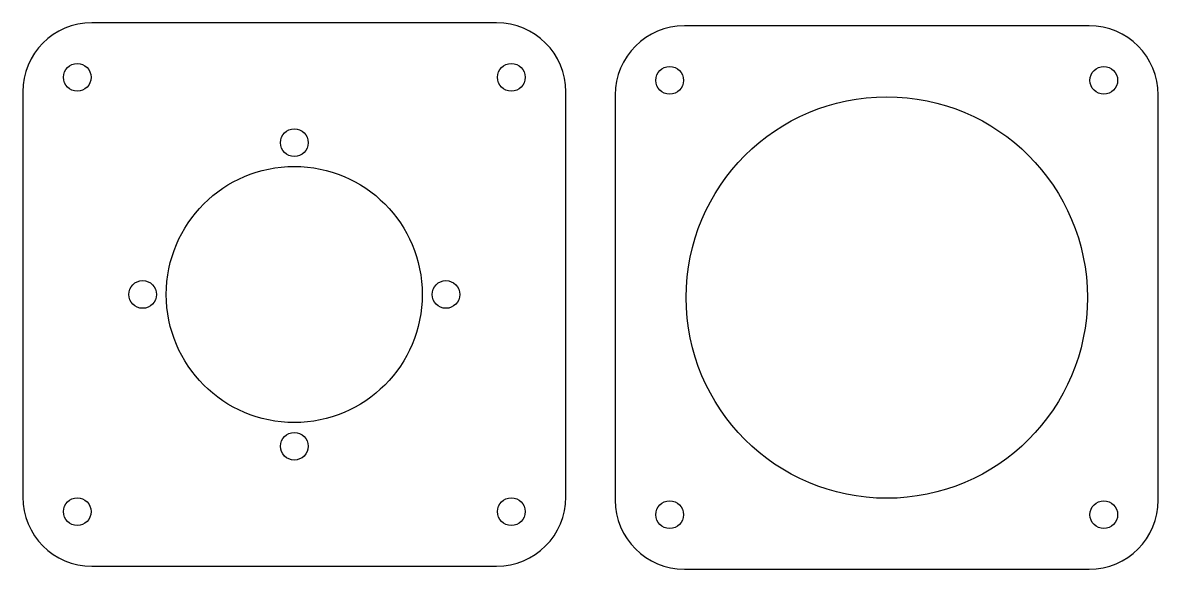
# Model space of a CAD drawing. Header units: metres. Extents: x 0.007 to 0.172, y 0.128 to 0.207.
import ezdxf

# ---------------------------------------------------------------- set-up
doc = ezdxf.new("R2010")
doc.units = ezdxf.units.M

msp = doc.modelspace()

# ---------------------------------------------------------------- linework, layer by layer
at = {"color": 7, "linetype": 'Continuous', "lineweight": 25}
for p, q in [((0.07594, 0.20733), (0.01744, 0.20733)), ((0.16158, 0.20689), (0.10308, 0.20689)), ((0.00744, 0.19733), (0.00744, 0.13883)), ((0.08594, 0.13883), (0.08594, 0.19733)), ((0.09308, 0.19689), (0.09308, 0.13839)), ((0.17158, 0.13839), (0.17158, 0.19689)), ((0.01744, 0.12883), (0.07594, 0.12883)), ((0.10308, 0.12839), (0.16158, 0.12839))]:
    msp.add_line(p, q, dxfattribs=at)
for centre, radius in [((0.01532, 0.19945), 0.002), ((0.01532, 0.19945), 0.002), ((0.07806, 0.19945), 0.002), ((0.07806, 0.19945), 0.002), ((0.10095, 0.19901), 0.002), ((0.10095, 0.19901), 0.002), ((0.1637, 0.19901), 0.002), ((0.1637, 0.19901), 0.002), ((0.13233, 0.16764), 0.029), ((0.13233, 0.16764), 0.029), ((0.04669, 0.19), 0.002), ((0.04669, 0.19), 0.002), ((0.04669, 0.16808), 0.0185), ((0.04669, 0.16808), 0.0185), ((0.02477, 0.16808), 0.002), ((0.02477, 0.16808), 0.002), ((0.06861, 0.16808), 0.002), ((0.06861, 0.16808), 0.002), ((0.04669, 0.14616), 0.002), ((0.04669, 0.14616), 0.002), ((0.01532, 0.13671), 0.002), ((0.01532, 0.13671), 0.002), ((0.07806, 0.13671), 0.002), ((0.07806, 0.13671), 0.002), ((0.10095, 0.13627), 0.002), ((0.10095, 0.13627), 0.002), ((0.1637, 0.13627), 0.002), ((0.1637, 0.13627), 0.002)]:
    msp.add_circle(centre, radius, dxfattribs=at)
for centre, start, end in [((0.01744, 0.19733), 90, 180), ((0.01744, 0.19733), 90, 180), ((0.07594, 0.19733), 0, 90), ((0.07594, 0.19733), 0, 90), ((0.10308, 0.19689), 90, 180), ((0.10308, 0.19689), 90, 180), ((0.16158, 0.19689), 0, 90), ((0.16158, 0.19689), 0, 90), ((0.01744, 0.13883), 180, 270), ((0.01744, 0.13883), 180, 270), ((0.07594, 0.13883), 270, 0), ((0.07594, 0.13883), 270, 0), ((0.10308, 0.13839), 180, 270), ((0.10308, 0.13839), 180, 270), ((0.16158, 0.13839), 270, 0), ((0.16158, 0.13839), 270, 0)]:
    msp.add_arc(centre, 0.01, start, end, dxfattribs=at)

doc.saveas('drawing.dxf')
